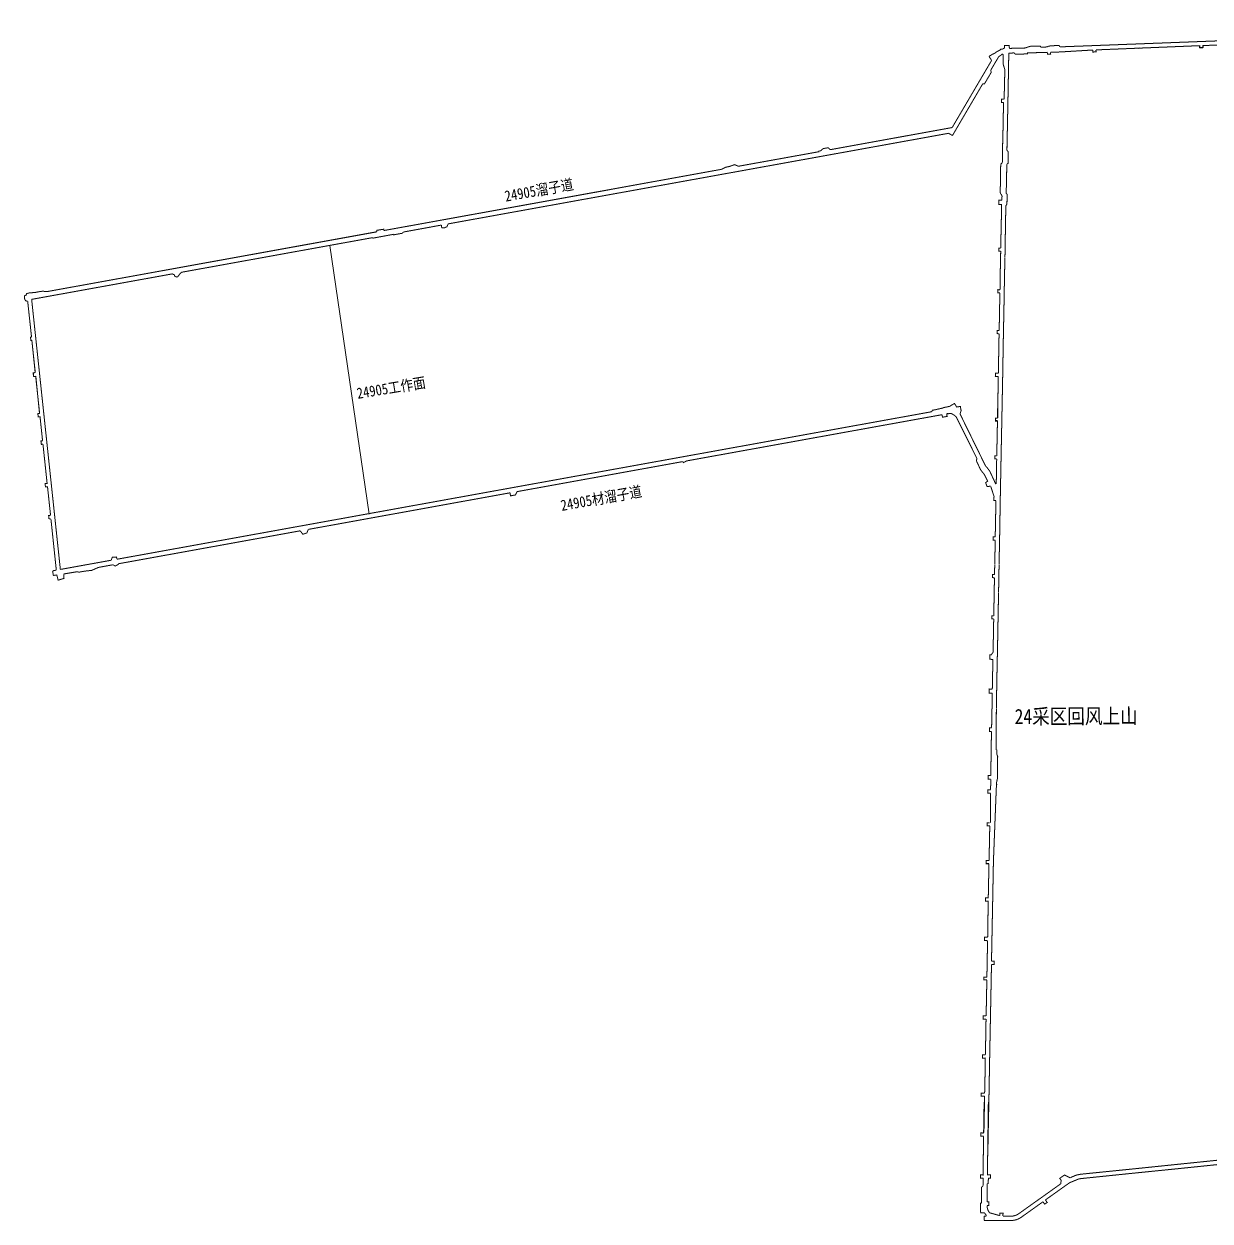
# Model space of a CAD drawing. Extents: x 39491721 to 39501025, y 3850790 to 3853755.
# Drawn here: x 39491721 to 39492894, y 3851286 to 3852471 of the extents above; entities that cross this region are included whole.
import ezdxf

# ---------------------------------------------------------------- set-up
doc = ezdxf.new("R2010")
doc.units = 0
doc.header["$MEASUREMENT"] = 0
doc.linetypes.add('ACAD_ISO03W100', pattern=[30, 12, -18])
for name, color, linetype, lineweight in [('回采月份ZSLK0900DCJ', 7, 'Continuous', 0), ('岩巷ZSLK0900DCJ', 7, 'Continuous', 0), ('煤巷ZSLK0900DCJ', 7, 'Continuous', 0)]:
    doc.layers.add(name, color=color, linetype=linetype, lineweight=lineweight)
for name, color, linetype in [('岩巷', 7, 'Continuous'), ('煤巷', 7, 'Continuous'), ('防尘', 7, 'ACAD_ISO03W100')]:
    doc.layers.add(name, color=color, linetype=linetype)
doc.styles.get("Standard").update_dxf_attribs({"font": ''})
doc.styles.get('Standard').set_extended_font_data('SimSun')

msp = doc.modelspace()

# ---------------------------------------------------------------- linework, layer by layer
at = {"layer": '回采月份ZSLK0900DCJ', "color": 7, "linetype": 'Continuous', "lineweight": 15}
msp.add_line((39492062, 3851985.5, -812.3), (39492023.2, 3852251.4, -406.1), dxfattribs=at)
at = {"layer": '岩巷', "color": 23}
for p, q in [((39492883.6, 3852447.1), (39492883.6, 3852449.1)), ((39492883.6, 3852447.1), (39492886.6, 3852447.2)), ((39492886.6, 3852449.2), (39492886.6, 3852447.2))]:
    msp.add_line(p, q, dxfattribs=at)
at = {"layer": '岩巷', "color": 23, "const_width": 1}
for points in [[(39493329.7, 3852470.1), (39492745.3, 3852447.9)], [(39492690.5, 3852446.4), (39492690.4, 3852449.2), (39492695.1, 3852449.4), (39492695.3, 3852446.4)], [(39492900.8, 3852449.7), (39492886.6, 3852449.2)], [(39492675.1, 3852438.5), (39492677.7, 3852434.5)], [(39492684.8, 3852438.3), (39492677, 3852425.1)], [(39492690.3, 3852446.7), (39492689.6, 3852446.4), (39492688.9, 3852445.9), (39492688.7, 3852445.8), (39492686.7, 3852445.5), (39492685.8, 3852444.6), (39492685.8, 3852444.6)], [(39492688.2, 3852440.7), (39492688.9, 3852440.9)], [(39492688.9, 3852440.9), (39492689.2, 3852440)], [(39492689.1, 3852430.8), (39492689.2, 3852440)], [(39492694.1, 3852407.7), (39492694.7, 3852441.7)], [(39492694.7, 3852441.7), (39492699.8, 3852441.9), (39492701.4, 3852440.6), (39492711.2, 3852440.9)], [(39492695.3, 3852446.4), (39492710.9, 3852446.8)], [(39492726.8, 3852447.3), (39492725.8, 3852448.6), (39492724.4, 3852448.6), (39492718.6, 3852448.7), (39492716.3, 3852448.5), (39492714, 3852447.9), (39492711, 3852446.8)], [(39492711.2, 3852440.9), (39492713.2, 3852441), (39492713.2, 3852441.9), (39492726.1, 3852442.3)], [(39492726.1, 3852442.3), (39492732.8, 3852442.5)], [(39492732.1, 3852447.8), (39492726.6, 3852447.6)], [(39492732.1, 3852447.8), (39492733.7, 3852448.4), (39492735.9, 3852448.9), (39492739.6, 3852449.1), (39492744.5, 3852449.2), (39492745.3, 3852447.9)], [(39492736, 3852442.5), (39492736.1, 3852440.7), (39492732.9, 3852440.6), (39492732.9, 3852440.6), (39492732.8, 3852442.5)], [(39492746.1, 3852442.9), (39492736, 3852442.5)], [(39492777.9, 3852444.8), (39492746.1, 3852442.9)], [(39492777.9, 3852444.8), (39492777.9, 3852442.8), (39492781, 3852442.9), (39492780.9, 3852444.9)], [(39492883.6, 3852449.1), (39492780.9, 3852444.9)], [(39492883.6, 3852449.1), (39492883.8, 3852447.1), (39492886.6, 3852447.2), (39492886.6, 3852449.2)], [(39492638.7, 3852368.1), (39492677.7, 3852434.5)], [(39492689.1, 3852430.8), (39492690.8, 3852425.4)], [(39492677, 3852425.1), (39492677.2, 3852422.5), (39492670.7, 3852411.4), (39492668.9, 3852411.3)], [(39492690.8, 3852425.4), (39492690.1, 3852396)], [(39492668.9, 3852411.3), (39492643.6, 3852368.1)], [(39492693.4, 3852371.7), (39492694.1, 3852407.7)], [(39492689.5, 3852396.1), (39492687.4, 3852396.1), (39492687.4, 3852393), (39492689.5, 3852393)], [(39492689.5, 3852393), (39492689.1, 3852371.7)], [(39492689.1, 3852371.7), (39492688.8, 3852356.8)], [(39492693.1, 3852356.7), (39492693.4, 3852371.7)], [(39492688.7, 3852356.7), (39492688.4, 3852333.7)], [(39492692.9, 3852345.7), (39492693, 3852356.7)], [(39492692.7, 3852331.7), (39492694.1, 3852332.8), (39492694.2, 3852343.9), (39492692.9, 3852345.7)], [(39492686.4, 3852312.5), (39492686.7, 3852331.7)], [(39492686.7, 3852331.7), (39492688.4, 3852333.5)], [(39492692.4, 3852308.7), (39492692.7, 3852331.7)], [(39492688, 3852300.3), (39492687.6, 3852301.3), (39492686.7, 3852302.6), (39492686.1, 3852304.1), (39492686.3, 3852308.4), (39492686.4, 3852312.5)], [(39492691.5, 3852275.8), (39492691.8, 3852290.6), (39492692.9, 3852292.4), (39492693, 3852302), (39492692.1, 3852302.9), (39492692.2, 3852308.7)], [(39492687.9, 3852292.1), (39492684.9, 3852292.1), (39492684.9, 3852296.2), (39492687.9, 3852296.2)], [(39492687.9, 3852296.2), (39492688, 3852300.3)], [(39492687.3, 3852275.8), (39492687.6, 3852292.1)], [(39492686.7, 3852248.9), (39492687.3, 3852275.8)], [(39492690.9, 3852239.2), (39492691.5, 3852275.8)], [(39492686.7, 3852248.9), (39492684.9, 3852248.9), (39492684.9, 3852245.9), (39492686.7, 3852245.9)], [(39492686.2, 3852223.1), (39492686.6, 3852239.1)], [(39492686.6, 3852239.1), (39492686.7, 3852245.9)], [(39492690.5, 3852223), (39492690.9, 3852239)], [(39492686, 3852207.6), (39492686.2, 3852223.1)], [(39492689.9, 3852189.1), (39492690.5, 3852223)], [(39492685.9, 3852204.5), (39492683.9, 3852204.6), (39492684, 3852207.7), (39492686, 3852207.6)], [(39492685.6, 3852189.2), (39492685.9, 3852204.5)], [(39492685.2, 3852167.3), (39492685.6, 3852189.2)], [(39492689.2, 3852154.2), (39492689.9, 3852189.1)], [(39492685.1, 3852164.1), (39492683.1, 3852164.2), (39492683.2, 3852167.4), (39492685.2, 3852167.3)], [(39492684.4, 3852125), (39492684.9, 3852154.3)], [(39492684.9, 3852154.3), (39492685.1, 3852164.1)], [(39492688.6, 3852118.4), (39492689.2, 3852154.2)], [(39492684.4, 3852125), (39492681.5, 3852125), (39492681.4, 3852121.8), (39492684.3, 3852121.8)], [(39492684.4, 3852125), (39492681.5, 3852125), (39492681.4, 3852121.8), (39492684.3, 3852121.8)], [(39492683.5, 3852080.6), (39492684.3, 3852118.5)], [(39492683.7, 3852080.6), (39492684.2, 3852118.5)], [(39492684.2, 3852118.5), (39492684.3, 3852121.8)], [(39492684.3, 3852118.5), (39492684.3, 3852121.8)], [(39492687.8, 3852077.9), (39492688.6, 3852118.4)], [(39492671.7, 3852033.3), (39492646.5, 3852084.7)], [(39492663.1, 3852040.8), (39492642.7, 3852081.8)], [(39492683.5, 3852080.6), (39492681.5, 3852080.6), (39492681.5, 3852077.6), (39492683.5, 3852077.6)], [(39492683.7, 3852080.6), (39492681.7, 3852080.6), (39492681.7, 3852078.1), (39492683.7, 3852078.1)], [(39492682.8, 3852043.3), (39492683.5, 3852077.6)], [(39492687, 3852038.3), (39492687.8, 3852077.9)], [(39492676.9, 3852013.2), (39492673.2, 3852013), (39492671.8, 3852016.7), (39492673.8, 3852018.3), (39492670.2, 3852025.3), (39492668.5, 3852027.2), (39492666.6, 3852030), (39492662.7, 3852038.3), (39492663.1, 3852040.8)], [(39492682.8, 3852040.2), (39492680.8, 3852040.2), (39492680.8, 3852043.3), (39492682.8, 3852043.3)], [(39492682.3, 3852015.5), (39492682.7, 3852038.4)], [(39492682.7, 3852038.4), (39492682.8, 3852040.2)], [(39492682.8, 3852040.2), (39492682.8, 3852040.2)], [(39492686.2, 3851996.9), (39492687, 3852038.3)], [(39492671.7, 3852033.3), (39492673.5, 3852031.3), (39492676, 3852027.9), (39492681, 3852017.1), (39492681.2, 3852016.6), (39492681.8, 3852015.2)], [(39492680.4, 3852002.2), (39492676.9, 3852012.9)], [(39492682, 3851999), (39492680, 3851999), (39492680, 3852002.2), (39492680.5, 3852002.2)], [(39492680.5, 3852002.2), (39492680, 3852002.2)], [(39492681.5, 3851971.5), (39492681.9, 3851997)], [(39492681.9, 3851997), (39492682, 3851999)], [(39492682, 3851999), (39492682, 3851999)], [(39492685.8, 3851971.4), (39492686.2, 3851996.9)], [(39492681.2, 3851962.9), (39492681.5, 3851971.5)], [(39492685.1, 3851935.9), (39492685.8, 3851971.4)], [(39492681.3, 3851959.7), (39492679.2, 3851959.7), (39492679.3, 3851963), (39492681.3, 3851963)], [(39492680.8, 3851935.8), (39492681.3, 3851959.7)], [(39492680.6, 3851925.8), (39492680.8, 3851935.7)], [(39492684.6, 3851908.5), (39492685.1, 3851935.6)], [(39492680.5, 3851922.7), (39492678.5, 3851922.8), (39492678.6, 3851925.9), (39492680.6, 3851925.8)], [(39492680.3, 3851908.4), (39492680.5, 3851922.7)], [(39492679.8, 3851885), (39492680.3, 3851908.4)], [(39492684.1, 3851883.9), (39492684.6, 3851908.3)], [(39492684.1, 3851882.9), (39492684.6, 3851908.3)], [(39492679.8, 3851885.1), (39492677.8, 3851885.1), (39492677.8, 3851882.1), (39492679.8, 3851882.1)], [(39492679.3, 3851855.7), (39492679.8, 3851882)], [(39492683.6, 3851855.6), (39492684.1, 3851882.8)], [(39492679.1, 3851848.9), (39492677.3, 3851846.4), (39492676.1, 3851846.5), (39492676, 3851842), (39492679, 3851841.9)], [(39492679.1, 3851848.9), (39492679.2, 3851855.7)], [(39492682.9, 3851822.5), (39492683.6, 3851855.6)], [(39492678.6, 3851822.6), (39492679, 3851841.9)], [(39492678.4, 3851812.5), (39492678.6, 3851822.6)], [(39492682.4, 3851793.4), (39492682.9, 3851822.5)], [(39492678.4, 3851812.5), (39492675.4, 3851812.6), (39492675.4, 3851808.6), (39492678.4, 3851808.5)], [(39492678.1, 3851793.5), (39492678.4, 3851808.5)], [(39492677.7, 3851774.2), (39492678.1, 3851793.4)], [(39492682.2, 3851752.3), (39492682.4, 3851793.3)], [(39492677.6, 3851770.5), (39492675.6, 3851770.5), (39492675.7, 3851774.2), (39492677.7, 3851774.2)], [(39492677.4, 3851760.4), (39492677.6, 3851770.5)], [(39492676.9, 3851727), (39492677.4, 3851760.4)], [(39492682.9, 3851752.5), (39492682.9, 3851748), (39492683.7, 3851746), (39492683.6, 3851734.8), (39492683.5, 3851724.1), (39492682.5, 3851719.7)], [(39492676.9, 3851723.4), (39492674.2, 3851723.5), (39492674.2, 3851727.1), (39492676.9, 3851727)], [(39492676.7, 3851712.9), (39492676.9, 3851723.4)], [(39492676.7, 3851712.9), (39492676.9, 3851723.4)], [(39492681.9, 3851703.2), (39492682.5, 3851718)], [(39492682.5, 3851718), (39492682.5, 3851719.7)], [(39492683.3, 3851718), (39492682.5, 3851718)], [(39492676.7, 3851709.5), (39492674, 3851709.5), (39492674, 3851712.9), (39492676.7, 3851712.9)], [(39492676.6, 3851680.2), (39492676.7, 3851709.5)], [(39492679.5, 3851642), (39492681.9, 3851703.2)], [(39492676, 3851677.1), (39492673.2, 3851677.1), (39492673.3, 3851680.2), (39492675.9, 3851680.2)], [(39492675.2, 3851642.8), (39492675.9, 3851677.1)], [(39492674.3, 3851599.5), (39492674.4, 3851602.6), (39492671.7, 3851602.6), (39492671.7, 3851605.9), (39492674.4, 3851605.9), (39492675.1, 3851639.8)], [(39492675.2, 3851642.8), (39492672.3, 3851642.9), (39492672.2, 3851639.8), (39492675.1, 3851639.8)], [(39492678.7, 3851599.4), (39492679.5, 3851642)], [(39492673.8, 3851567), (39492674.3, 3851599.5)], [(39492677.6, 3851543.5), (39492678.7, 3851599.4)], [(39492673.7, 3851563.6), (39492670.7, 3851563.7), (39492670.8, 3851567.1), (39492673.8, 3851567)], [(39492673.2, 3851535.4), (39492673.7, 3851563.6)], [(39492673.2, 3851535.4), (39492673.7, 3851563.6)], [(39492677.5, 3851535.4), (39492677.6, 3851540.2)], [(39492677.6, 3851540.2), (39492680.2, 3851540.1), (39492680.2, 3851543.4), (39492677.6, 3851543.5)], [(39492677.6, 3851540.2), (39492680.2, 3851540.1), (39492680.2, 3851543.4), (39492677.6, 3851543.5)], [(39492673, 3851527.4), (39492670.1, 3851527.5), (39492670, 3851524.8), (39492673, 3851524.7)], [(39492673, 3851527.4), (39492673.2, 3851535.4)], [(39492676.8, 3851499.6), (39492677.5, 3851535.4)], [(39492672.5, 3851499.6), (39492673, 3851524.7)], [(39492672.3, 3851489.1), (39492672.5, 3851499.6)], [(39492675.8, 3851448.7), (39492676.8, 3851499.6)], [(39492672.3, 3851489.1), (39492669.3, 3851489.2), (39492669.3, 3851486.1), (39492672.3, 3851486)], [(39492672.3, 3851489.1), (39492669.3, 3851489.2), (39492669.3, 3851486), (39492672.3, 3851486)], [(39492671.6, 3851450.8), (39492672.2, 3851486)], [(39492671.6, 3851447.5), (39492668.6, 3851447.5), (39492668.8, 3851450.8), (39492671.6, 3851450.8)], [(39492671, 3851419.1), (39492671.5, 3851447.8)], [(39492675, 3851404.4), (39492675.8, 3851448.7)], [(39492670.8, 3851412.8), (39492671, 3851419.2)], [(39492670.8, 3851412.8), (39492667.4, 3851412.8), (39492667.3, 3851409.8), (39492670.8, 3851409.8)], [(39492670.7, 3851404.4), (39492670.8, 3851409.8)], [(39492669.8, 3851373.3), (39492670.3, 3851404)], [(39492670.1, 3851373.8), (39492670.7, 3851404.4)], [(39492673.8, 3851350.3), (39492674.5, 3851403.9)], [(39492673.9, 3851350.8), (39492675, 3851404.4)], [(39492669.8, 3851373.3), (39492666.9, 3851373.4), (39492666.9, 3851370.3), (39492669.8, 3851370.2)], [(39492669.5, 3851350.3), (39492669.8, 3851370.2)], [(39492669.3, 3851331.2), (39492669.5, 3851350.3)], [(39492673.6, 3851331.5), (39492673.8, 3851350.2)], [(39492817.8, 3851337.8), (39492765.4, 3851332.5)], [(39492861.3, 3851342.3), (39492817.8, 3851337.8)], [(39492861.7, 3851338), (39492818.2, 3851333.6)], [(39492905.1, 3851346.8), (39492861.3, 3851342.3)], [(39492905.2, 3851342.5), (39492861.7, 3851338)], [(39492669.5, 3851328.7), (39492666.7, 3851328.8), (39492666.8, 3851332), (39492669.5, 3851332)], [(39492669.2, 3851321.1), (39492669.3, 3851328.9)], [(39492673.4, 3851323.3), (39492674.4, 3851323.3), (39492674.5, 3851328.8)], [(39492674.5, 3851328.8), (39492676.5, 3851328.8), (39492676.6, 3851331.9), (39492673.5, 3851331.9)], [(39492746.1, 3851323.2), (39492746.5, 3851326.5), (39492745.1, 3851328.5), (39492749.8, 3851331.8), (39492755.4, 3851329)], [(39492763.5, 3851327.7), (39492756.9, 3851325), (39492755.3, 3851324.3), (39492754.4, 3851323.8), (39492753.4, 3851323.2), (39492752.6, 3851322.5)], [(39492763.1, 3851332), (39492762.1, 3851331.8), (39492760.5, 3851331.3), (39492759, 3851330.6), (39492757.7, 3851330.1), (39492755.4, 3851329)], [(39492765.6, 3851332.5), (39492764.6, 3851332.3), (39492763.2, 3851332), (39492763, 3851331.9)], [(39492766.1, 3851328.2), (39492765.2, 3851328.1), (39492763.7, 3851327.8), (39492763.5, 3851327.7)], [(39492818.2, 3851333.6), (39492765.8, 3851328.2)], [(39492667.6, 3851303.9), (39492667.8, 3851319.6), (39492669.2, 3851321.1)], [(39492673.2, 3851305.1), (39492673.4, 3851323.3)], [(39492673.2, 3851305.1), (39492673.4, 3851323.3)], [(39492706.4, 3851294.8), (39492746.4, 3851323.3)], [(39492730.9, 3851307.1), (39492753.8, 3851323.4)], [(39492670.7, 3851294.4), (39492666.9, 3851294.5), (39492666.6, 3851303.9), (39492667.6, 3851303.9)], [(39492673.2, 3851305.1), (39492675.1, 3851305.1), (39492675, 3851301.7), (39492673.1, 3851301.7)], [(39492675.8, 3851294.4), (39492674.9, 3851295.5), (39492674.2, 3851296.9), (39492673.6, 3851298.5), (39492673.3, 3851300.1), (39492673.4, 3851301.3)], [(39492708.9, 3851291.3), (39492728.5, 3851305.3)], [(39492728.5, 3851305.3), (39492730.2, 3851302.9), (39492732.7, 3851304.6), (39492730.9, 3851307.1)], [(39492672.6, 3851291.2), (39492670.2, 3851291.2)], [(39492670.2, 3851291.2), (39492670.2, 3851286.9)], [(39492672.6, 3851291.7), (39492671.6, 3851292.9), (39492670.7, 3851294.4)], [(39492672.6, 3851291.7), (39492672.6, 3851291.2)], [(39492675.7, 3851294.4), (39492685.7, 3851291.6)], [(39492688.9, 3851291.1), (39492689, 3851293.9), (39492685.8, 3851293.9), (39492685.7, 3851291.6)], [(39492696.9, 3851291), (39492688.9, 3851291.1)], [(39492702.9, 3851292.4), (39492701.6, 3851291.9), (39492699.9, 3851291.4), (39492698.1, 3851291), (39492696.7, 3851291)], [(39492704.9, 3851288.7), (39492703.4, 3851288), (39492702.1, 3851287.5), (39492700.3, 3851287.1), (39492698.5, 3851286.8), (39492696.8, 3851286.8)], [(39492706.6, 3851294.8), (39492703.6, 3851292.9), (39492702.9, 3851292.4)], [(39492709, 3851291.4), (39492707, 3851289.9), (39492704.9, 3851288.7)], [(39492677.4, 3851286.8), (39492670.2, 3851286.9)], [(39492696.9, 3851286.7), (39492677.4, 3851286.8)]]:
    msp.add_lwpolyline(points, dxfattribs=at)
at = {"layer": '岩巷', "color": 23, "const_width": 1, "elevation": -819.8}
for points in [[(39492686.7, 3852445.5), (39492685.8, 3852444.6), (39492683.6, 3852443.5), (39492682.7, 3852443), (39492681.2, 3852441.9), (39492680.5, 3852441.4), (39492678.3, 3852440.5), (39492675.8, 3852438.9), (39492675.1, 3852438.5)], [(39492684.8, 3852438.3), (39492686.5, 3852439.3), (39492688.2, 3852440.7)]]:
    msp.add_lwpolyline(points, dxfattribs=at)
at = {"layer": '岩巷ZSLK0900DCJ', "color": 30, "linetype": 'Continuous', "lineweight": 15, "true_color": 0xff8000}
msp.add_line((39492822.7, 3852446.4), (39492824.2, 3852446.9), dxfattribs=at)
at = {"layer": '煤巷', "color": 7}
msp.add_line((39492633.2, 3852084.9), (39492635.2, 3852085.2), dxfattribs=at)
at = {"layer": '煤巷', "color": 7, "const_width": 1}
for points, elevation in [([(39492518.2, 3852346.2), (39492638.7, 3852368.1)], -817.6), ([(39492580, 3852357.4), (39492638.7, 3852368.1)], -817.6), ([(39492140.3, 3852272.8), (39492635.2, 3852362.4)], -817.6), ([(39492427.3, 3852329.8), (39492507.1, 3852344.2)], -817.6), ([(39492427.3, 3852329.8), (39492423.5, 3852331.4), (39492418.5, 3852329.6), (39492415, 3852328.9), (39492411.5, 3852327.2), (39492410.8, 3852326.8)], -817.6), ([(39492076.7, 3852266.2), (39492410.8, 3852326.8)], -817.6), ([(39492250.9, 3852297.8), (39492410.8, 3852326.8)], -817.6), ([(39492076.7, 3852266.2), (39492300.9, 3852306.8)], -817.6), ([(39492133.6, 3852271.6), (39492133.6, 3852270), (39492134.1, 3852269), (39492136.8, 3852269), (39492138.9, 3852269.9), (39492140.3, 3852272.8)], -817.6), ([(39491743.6, 3852205.8), (39492069.8, 3852264.9)], -817.6), ([(39491830.2, 3852221.5), (39492069.8, 3852265)], -817.6), ([(39492065.2, 3852259.1), (39492066, 3852258.7), (39492085.9, 3852262.4), (39492086, 3852261.9), (39492094.9, 3852263.5), (39492095.9, 3852264.7)], -817.6), ([(39491876.5, 3852224.9), (39491875.1, 3852223.6), (39491874, 3852222.1), (39491872.8, 3852220.5), (39491872, 3852220.2), (39491870.3, 3852220.7), (39491870, 3852220.9), (39491869.7, 3852221.4), (39491869.4, 3852222.4), (39491867.4, 3852223.3)], -817.6), ([(39491736.2, 3852085.2), (39491734.5, 3852085), (39491734.8, 3852081.8), (39491736.6, 3852082)], 9372.3), ([(39491739.1, 3852058.2), (39491737.5, 3852058), (39491737.9, 3852054.6), (39491739.5, 3852054.8)], 3760.5), ([(39491744.1, 3852016.1), (39491741.6, 3852015.8), (39491742, 3852012.5), (39491744.4, 3852012.7)], 3760.5)]:
    msp.add_lwpolyline(points, dxfattribs=dict(at, elevation=elevation))
for points in [[(39492639, 3852360.2), (39492643.6, 3852368.1)], [(39492639, 3852360.2), (39492635.2, 3852362.4)], [(39492518.2, 3852346.2), (39492516, 3852348.1), (39492511.3, 3852347.3), (39492509.5, 3852346), (39492509.2, 3852345.3), (39492507, 3852344.7), (39492507.1, 3852344.2)], [(39492069.8, 3852264.9), (39492069.6, 3852266.4), (39492076.5, 3852267.5), (39492076.7, 3852266.2)], [(39492095.9, 3852264.7), (39492133.6, 3852271.6)], [(39491876.5, 3852224.9), (39492065.2, 3852259.1)], [(39491728.3, 3852198.1), (39491867.4, 3852223.3)], [(39491728.9, 3852204.7), (39491726.2, 3852204.5), (39491723.3, 3852203.8), (39491722.9, 3852202.3), (39491721.2, 3852201.7), (39491721.3, 3852199.1), (39491721.6, 3852197.7), (39491722.5, 3852196.7), (39491724.4, 3852196.1)], [(39491743.6, 3852205.8), (39491741.5, 3852205.9), (39491739.3, 3852206.2), (39491735.2, 3852205.6), (39491732.2, 3852205), (39491728.9, 3852204.7)], [(39491724.4, 3852196.1), (39491728.2, 3852160.7)], [(39491728.3, 3852198.1), (39491756.7, 3851930.9)], [(39491728.2, 3852160.7), (39491727.2, 3852160.6), (39491727.5, 3852157.5), (39491728.5, 3852157.6)], [(39491728.5, 3852157.6), (39491731.9, 3852125.7)], [(39491731.9, 3852125.7), (39491729.9, 3852125.4), (39491730.3, 3852121.7), (39491732.3, 3852121.9)], [(39491732.3, 3852121.9), (39491736.2, 3852085.2)], [(39492646.5, 3852084.7), (39492647.4, 3852087.7), (39492647.6, 3852088.1), (39492646.9, 3852091.3), (39492646.8, 3852092.2), (39492643.2, 3852091.6), (39492642.2, 3852093.2), (39492641.7, 3852094.1), (39492641, 3852095.1), (39492637, 3852092.8), (39492636.8, 3852092.4), (39492633.7, 3852091.7), (39492630.5, 3852091.1), (39492629.1, 3852090.5), (39492624.1, 3852089.4), (39492621.6, 3852088.8), (39492619.1, 3852088.4), (39492618.9, 3852087.8), (39492618.3, 3852086.9)], [(39491812.8, 3851941), (39492618.3, 3852086.9)], [(39492376.2, 3852038.3), (39492628.7, 3852084)], [(39492628.7, 3852084), (39492629.1, 3852081.5), (39492633.7, 3852082.3), (39492633.2, 3852084.9)], [(39492633.2, 3852084.9), (39492635.4, 3852085.3)], [(39492635.4, 3852085.3), (39492638, 3852085.1), (39492639.5, 3852084.2), (39492641, 3852083.4), (39492642.7, 3852081.8)], [(39491736.6, 3852082), (39491739.1, 3852058.2)], [(39491739.5, 3852054.8), (39491743.6, 3852016.1)], [(39492208.5, 3852007.9), (39492372.3, 3852037.6)], [(39492376.2, 3852038.3), (39492373, 3852036.6), (39492372.3, 3852037.6)], [(39491744, 3852012.7), (39491747, 3851984.5)], [(39492001.9, 3851970.5), (39492201.4, 3852006.7)], [(39492208.5, 3852007.9), (39492206.8, 3852004.6), (39492201.9, 3852003.7), (39492201.4, 3852006.7)], [(39491747, 3851984.5), (39491745.1, 3851984.3), (39491745.4, 3851981.2), (39491747.4, 3851980.6)], [(39491747.4, 3851980.6), (39491752.7, 3851930.2)], [(39491814, 3851936.5), (39491993.9, 3851969.1)], [(39491993.9, 3851969.1), (39491996.5, 3851965.7), (39492000.5, 3851967), (39492001.9, 3851970.5)], [(39491807, 3851940), (39491808, 3851942.9), (39491810.5, 3851943.1), (39491812.1, 3851943.2), (39491812.8, 3851941)], [(39491749, 3851929.5), (39491752.7, 3851930.2)], [(39491749.8, 3851924.9), (39491749, 3851929.5)], [(39491756.7, 3851930.9), (39491807, 3851940)], [(39491759.9, 3851926.4), (39491773.1, 3851928.6), (39491775.3, 3851928.2), (39491778.3, 3851928.8), (39491783, 3851929.5), (39491787.5, 3851929.9), (39491794.4, 3851932.9)], [(39491794.4, 3851932.9), (39491808.6, 3851935.5)], [(39491808.6, 3851935.5), (39491809.9, 3851934.9), (39491810.9, 3851934.3), (39491811.7, 3851934.6), (39491814.1, 3851936), (39491814, 3851936.5)], [(39491749.8, 3851924.9), (39491753.2, 3851925.5)], [(39491753.2, 3851925.5), (39491754.5, 3851920.3), (39491760.3, 3851922), (39491760, 3851926)]]:
    msp.add_lwpolyline(points, dxfattribs=at)
at = {"layer": '煤巷ZSLK0900DCJ', "color": 7, "linetype": 'Continuous', "lineweight": 15}
for p, q in [((39491728.5, 3852157.6, -609.7), (39491731.9, 3852125.7, -668.3)), ((39491732.3, 3852122, -675.2), (39491736.2, 3852085.3, -742.6))]:
    msp.add_line(p, q, dxfattribs=at)
at = {"layer": '煤巷ZSLK0900DCJ', "color": 7, "linetype": 'Continuous', "lineweight": 15, "flags": 128}
msp.add_lwpolyline([(39491731.9, 3852125.7), (39491729.9, 3852125.5), (39491730.3, 3852121.8), (39491732.3, 3852122)], dxfattribs=at)
for points, elevation in [([(39491736.2, 3852085.3), (39491734.4, 3852085.1), (39491734.8, 3852081.9), (39491736.6, 3852082.1)], 9372.3), ([(39491739.1, 3852058.2), (39491737.5, 3852058), (39491737.9, 3852054.6), (39491739.5, 3852054.8)], 3760.5)]:
    msp.add_lwpolyline(points, dxfattribs=dict(at, elevation=elevation))

# ---------------------------------------------------------------- texts
at = {"layer": '防尘', "color": 5, "linetype": 'Continuous', "width": 0.85}
for s, rotation, p in [('24905溜子道', 10.3241, (39492197.2, 3852294.7)), ('24905工作面', 9.4319, (39492050.8, 3852099.6)), ('24905材溜子道', 10.3241, (39492252.6, 3851988.7))]:
    msp.add_text(s, height=10.8, rotation=rotation, dxfattribs=at).set_placement(p)
at = {"layer": '防尘', "linetype": 'Continuous', "width": 0.85}
msp.add_text('24采区回风上山', height=15, rotation=0.2867, dxfattribs=at).set_placement((39492700.5, 3851777.9))

doc.saveas('drawing.dxf')
